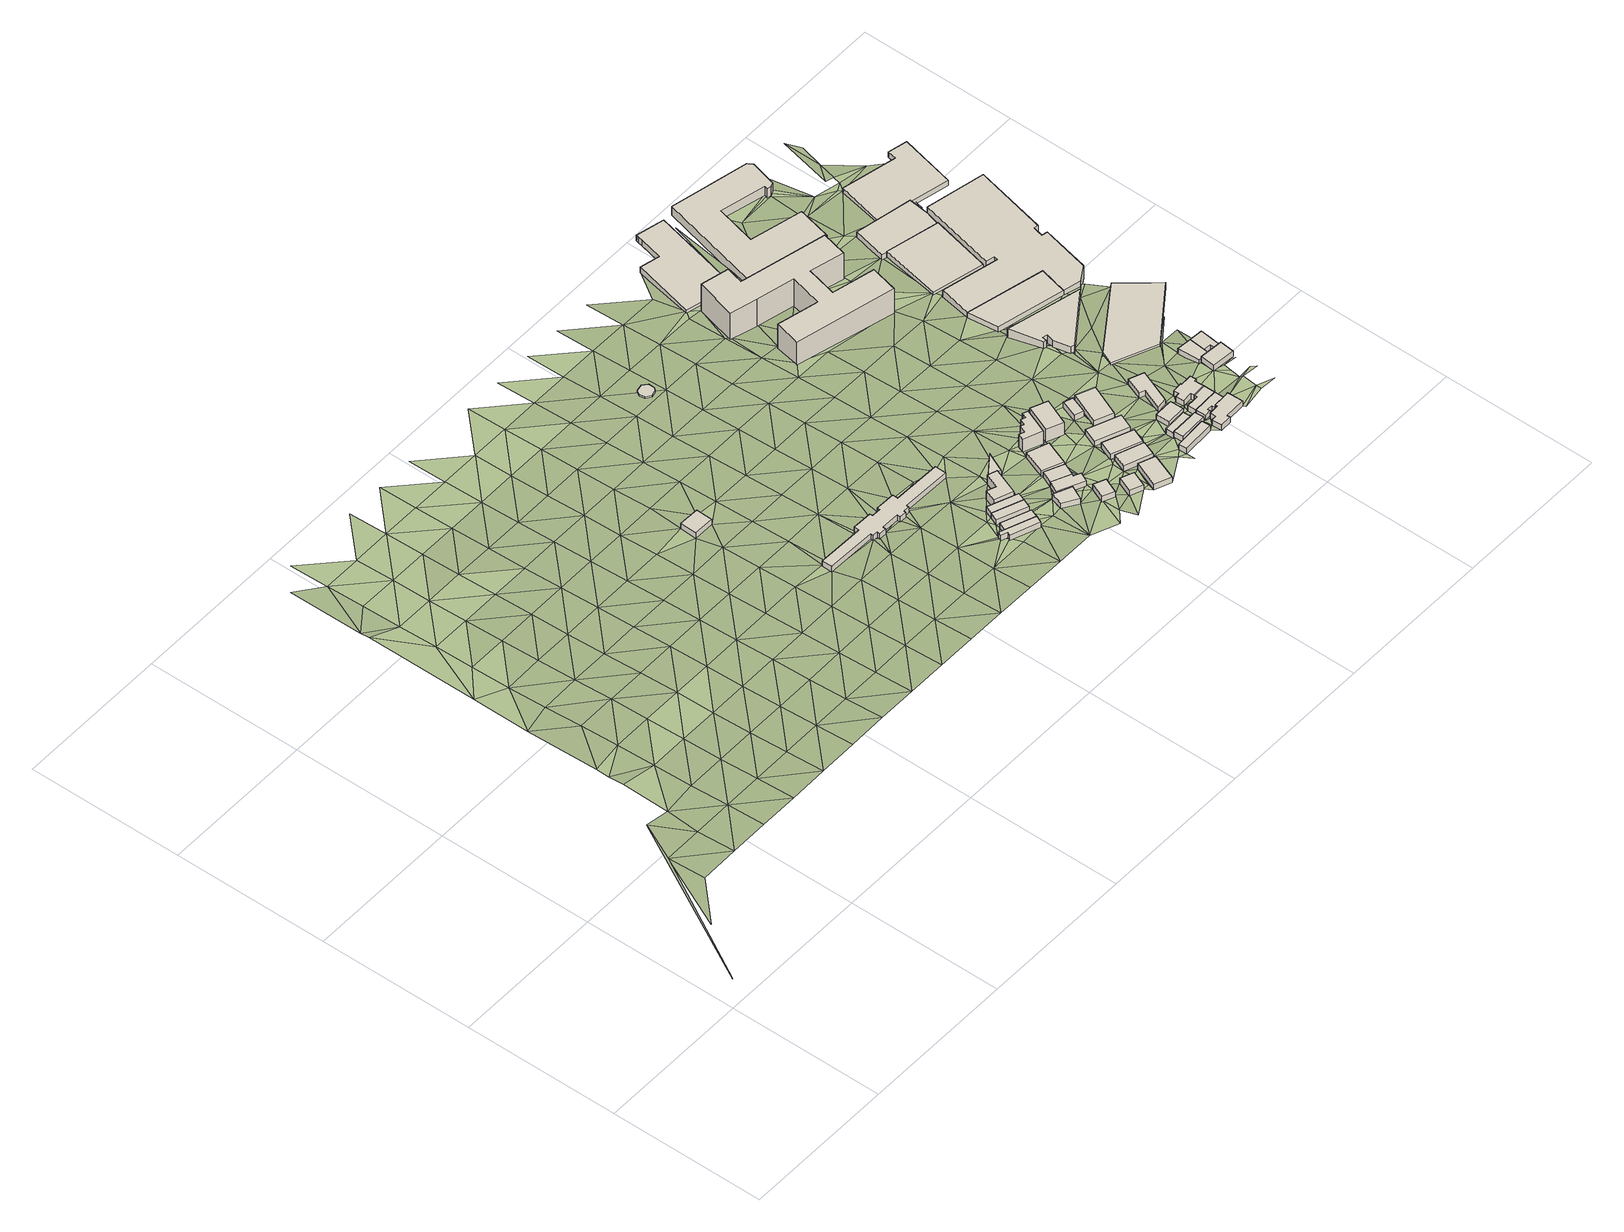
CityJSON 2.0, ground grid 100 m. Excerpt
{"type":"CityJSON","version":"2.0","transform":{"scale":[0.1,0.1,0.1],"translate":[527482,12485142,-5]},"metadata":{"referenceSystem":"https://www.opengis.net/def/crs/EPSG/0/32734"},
"CityObjects":{
"building1":{"type":"Building","attributes":{"building":"service","building:levels":1,"building_height":4.1,"plus_code":"4FRW3CCR+297","ground_height":23.1,"roof_height":27.2},"geometry":[{"type":"Solid","lod":"1","boundaries":[[[[0,1,2,3]],[[1,4,5,2]],[[4,6,7,5]],[[6,0,3,7]],[[3,2,5,7]],[[6,4,1,0]]]]}]},
"building2":{"type":"Building","attributes":{"address":"Searle Street Woodstock 7925 Cape Town","building":"civic","building:levels":1,"building_height":4.1,"plus_code":"4FRW3C9R+PJQ","ground_height":26.42,"roof_height":30.52},"geometry":[{"type":"Solid","lod":"1","boundaries":[[[[8,9,10,11]],[[9,12,13,10]],[[12,14,15,13]],[[14,16,17,15]],[[16,18,19,17]],[[18,20,21,19]],[[20,22,23,21]],[[22,24,25,23]],[[24,26,27,25]],[[26,28,29,27]],[[28,30,31,29]],[[30,32,33,31]],[[32,34,35,33]],[[34,36,37,35]],[[36,38,39,37]],[[38,40,41,39]],[[40,42,43,41]],[[42,44,45,43]],[[44,46,47,45]],[[46,48,49,47]],[[48,50,51,49]],[[50,52,53,51]],[[52,54,55,53]],[[54,8,11,55]],[[11,10,13,15,17,19,21,23,25,27,29,31,33,35,37,39,41,43,45,47,49,51,53,55]],[[54,52,50,48,46,44,42,40,38,36,34,32,30,28,26,24,22,20,18,16,14,12,9,8]]]]}]},
"building3":{"type":"Building","attributes":{"address":"38 Upper Warwick Street Woodstock Cape Town","building":"house","building:levels":1,"building_height":4.1,"plus_code":"4FRW3C9R+GR2","ground_height":29.54,"roof_height":33.64},"geometry":[{"type":"Solid","lod":"1","boundaries":[[[[56,57,58,59]],[[57,60,61,58]],[[60,62,63,61]],[[62,64,65,63]],[[64,66,67,65]],[[66,68,69,67]],[[68,56,59,69]],[[59,58,61,63,65,67,69]],[[68,66,64,62,60,57,56]]]]}]},
"building4":{"type":"Building","attributes":{"address":"36 Upper Warwick Street Woodstock Cape Town","building":"house","building:levels":1,"building_height":4.1,"plus_code":"4FRW3C9R+GR7","ground_height":29.54,"roof_height":33.64},"geometry":[{"type":"Solid","lod":"1","boundaries":[[[[56,70,71,59]],[[70,72,73,71]],[[72,57,58,73]],[[57,56,59,58]],[[59,71,73,58]],[[57,72,70,56]]]]}]},
"building5":{"type":"Building","attributes":{"address":"34 Upper Warwick Street Woodstock Cape Town","building":"house","building:levels":1,"building_height":4.1,"plus_code":"4FRW3C9R+GRW","ground_height":29.35,"roof_height":33.45},"geometry":[{"type":"Solid","lod":"1","boundaries":[[[[74,75,76,77]],[[75,78,79,76]],[[78,80,81,79]],[[80,74,77,81]],[[77,76,79,81]],[[80,78,75,74]]]]}]},
"building6":{"type":"Building","attributes":{"address":"32 Upper Warwick Street Woodstock Cape Town","building":"house","building:levels":1,"building_height":4.1,"plus_code":"4FRW3C9R+HR8","ground_height":29.35,"roof_height":33.45},"geometry":[{"type":"Solid","lod":"1","boundaries":[[[[74,82,83,77]],[[82,84,85,83]],[[84,75,76,85]],[[75,74,77,76]],[[77,83,85,76]],[[75,84,82,74]]]]}]},
"building7":{"type":"Building","attributes":{"address":"Upper Warwick Street Woodstock Cape Town","building":"house","building:levels":2,"building_height":6.9,"plus_code":"4FRW3C9R+HVR","ground_height":27.84,"roof_height":34.74},"geometry":[{"type":"Solid","lod":"1","boundaries":[[[[86,87,88,89]],[[87,90,91,88]],[[90,92,93,91]],[[92,94,95,93]],[[94,96,97,95]],[[96,86,89,97]],[[89,88,91,93,95,97]],[[96,94,92,90,87,86]]]]}]},
"building8":{"type":"Building","attributes":{"address":"Trafelgar Park Bandstand","building":"roof","building:levels":1,"building_height":1.3,"min_height":2.8,"plus_code":"4FRW3CCR+8J9","ground_height":18.79,"roof_height":24.19,"bottom_roof_height":22.89},"geometry":[{"type":"Solid","lod":"1","boundaries":[[[[98,99,100,101]],[[99,102,103,100]],[[102,104,105,103]],[[104,106,107,105]],[[106,108,109,107]],[[108,110,111,109]],[[110,112,113,111]],[[112,98,101,113]],[[101,100,103,105,107,109,111,113]],[[112,110,108,106,104,102,99,98]]]]}]},
"building9":{"type":"Building","attributes":{"address":"Upper Warwick Street Woodstock Cape Town","building":"house","building:levels":1,"building_height":4.1,"plus_code":"4FRW3C9R+FWQ","ground_height":30.44,"roof_height":34.54},"geometry":[{"type":"Solid","lod":"1","boundaries":[[[[114,115,116,117]],[[115,118,119,116]],[[118,120,121,119]],[[120,114,117,121]],[[117,116,119,121]],[[120,118,115,114]]]]}]},
"building10":{"type":"Building","attributes":{"building":"industrial","building:levels":1,"building_height":4.1,"plus_code":"4FRW3C9R+MW4","ground_height":27.58,"roof_height":31.68},"geometry":[{"type":"Solid","lod":"1","boundaries":[[[[122,123,124,125]],[[123,126,127,124]],[[126,122,125,127]],[[125,124,127]],[[126,123,122]]]]}]},
"building11":{"type":"Building","attributes":{"address":"Upper Warwick Street Woodstock Cape Town","building":"house","building:levels":1,"building_height":4.1,"plus_code":"4FRW3C9R+GX4","ground_height":29.15,"roof_height":33.25},"geometry":[{"type":"Solid","lod":"1","boundaries":[[[[128,129,130,131]],[[129,132,133,130]],[[132,134,135,133]],[[134,136,137,135]],[[136,138,139,137]],[[138,128,131,139]],[[131,130,133,135,137,139]],[[138,136,134,132,129,128]]]]}]},
"building12":{"type":"Building","attributes":{"address":"Woodstock Cape Town","building":"house","building:levels":1,"building_height":4.1,"plus_code":"4FRW3C9V+C2J","ground_height":30.44,"roof_height":34.54},"geometry":[{"type":"Solid","lod":"1","boundaries":[[[[140,141,142,143]],[[141,144,145,142]],[[144,146,147,145]],[[146,140,143,147]],[[143,142,145,147]],[[146,144,141,140]]]]}]},
"building13":{"type":"Building","attributes":{"address":"Upper Warwick Street Woodstock Cape Town","building":"house","building:levels":1,"building_height":4.1,"plus_code":"4FRW3C9R+GXQ","ground_height":29.15,"roof_height":33.25},"geometry":[{"type":"Solid","lod":"1","boundaries":[[[[129,128,131,130]],[[128,148,149,131]],[[148,150,151,149]],[[150,129,130,151]],[[130,131,149,151]],[[150,148,128,129]]]]}]},
"building14":{"type":"Building","attributes":{"address":"Woodstock Cape Town","building":"house","building:levels":1,"building_height":4.1,"plus_code":"4FRW3C9V+C33","ground_height":30.36,"roof_height":34.46},"geometry":[{"type":"Solid","lod":"1","boundaries":[[[[152,153,154,155]],[[153,156,157,154]],[[156,158,159,157]],[[158,152,155,159]],[[155,154,157,159]],[[158,156,153,152]]]]}]},
"building15":{"type":"Building","attributes":{"address":"Upper Warwick Street Woodstock Cape Town","building":"house","building:levels":1,"building_height":4.1,"plus_code":"4FRW3C9V+H2M","ground_height":27.58,"roof_height":31.68},"geometry":[{"type":"Solid","lod":"1","boundaries":[[[[160,161,162,163]],[[161,164,165,162]],[[164,166,167,165]],[[166,160,163,167]],[[163,162,165,167]],[[166,164,161,160]]]]}]},
"building16":{"type":"Building","attributes":{"address":"Ravenscraig Road Woodstock Cape Town","building":"house","building:levels":1,"building_height":4.1,"plus_code":"4FRW3C9V+94M","ground_height":31.17,"roof_height":35.27},"geometry":[{"type":"Solid","lod":"1","boundaries":[[[[168,169,170,171]],[[169,172,173,170]],[[172,174,175,173]],[[174,168,171,175]],[[171,170,173,175]],[[174,172,169,168]]]]}]},
"building17":{"type":"Building","attributes":{"address":"Upper Warwick Street Woodstock Cape Town","building":"house","building:levels":3,"building_height":9.7,"plus_code":"4FRW3C9V+J3R","ground_height":27.42,"roof_height":37.12},"geometry":[{"type":"Solid","lod":"1","boundaries":[[[[176,177,178,179]],[[177,180,181,178]],[[180,182,183,181]],[[182,184,185,183]],[[184,186,187,185]],[[186,188,189,187]],[[188,190,191,189]],[[190,192,193,191]],[[192,194,195,193]],[[194,176,179,195]],[[179,178,181,183,185,187,189,191,193,195]],[[194,192,190,188,186,184,182,180,177,176]]]]}]},
"building18":{"type":"Building","attributes":{"address":"Ravenscraig Road Woodstock Cape Town","building":"house","building:levels":1,"building_height":4.1,"plus_code":"4FRW3C9V+C4X","ground_height":30.36,"roof_height":34.46},"geometry":[{"type":"Solid","lod":"1","boundaries":[[[[196,197,198,199]],[[197,200,201,198]],[[200,202,203,201]],[[202,196,199,203]],[[199,198,201,203]],[[202,200,197,196]]]]}]},
"building19":{"type":"Building","attributes":{"address":"Upper Warwick Street Woodstock Cape Town","building":"house","building:levels":3,"building_height":9.7,"plus_code":"4FRW3C9V+J4J","ground_height":27.42,"roof_height":37.12},"geometry":[{"type":"Solid","lod":"1","boundaries":[[[[204,205,206,207]],[[205,208,209,206]],[[208,210,211,209]],[[210,204,207,211]],[[207,206,209,211]],[[210,208,205,204]]]]}]},
"building20":{"type":"Building","attributes":{"address":"Ravenscraig Road Woodstock Cape Town","building":"house","building:levels":1,"building_height":4.1,"plus_code":"4FRW3C9V+F5J","ground_height":29.05,"roof_height":33.15},"geometry":[{"type":"Solid","lod":"1","boundaries":[[[[212,213,214,215]],[[213,216,217,214]],[[216,218,219,217]],[[218,212,215,219]],[[215,214,217,219]],[[218,216,213,212]]]]}]},
"building21":{"type":"Building","attributes":{"address":"Ravenscraig Road Woodstock Cape Town","building":"house","building:levels":1,"building_height":4.1,"plus_code":"4FRW3C9V+G5M","ground_height":29.05,"roof_height":33.15},"geometry":[{"type":"Solid","lod":"1","boundaries":[[[[220,221,222,223]],[[221,224,225,222]],[[224,226,227,225]],[[226,220,223,227]],[[223,222,225,227]],[[226,224,221,220]]]]}]},
"building22":{"type":"Building","attributes":{"building":"service","building:levels":1,"building_height":4.1,"plus_code":"4FRW3C9V+J5G","ground_height":27.41,"roof_height":31.51},"geometry":[{"type":"Solid","lod":"1","boundaries":[[[[228,229,230,231]],[[229,232,233,230]],[[232,234,235,233]],[[234,228,231,235]],[[231,230,233,235]],[[234,232,229,228]]]]}]},
"building23":{"type":"Building","attributes":{"address":"17 Ravenscraig Road Woodstock Cape Town","building":"house","building:levels":1,"building_height":4.1,"plus_code":"4FRW3C9V+97M","ground_height":32.24,"roof_height":36.34},"geometry":[{"type":"Solid","lod":"1","boundaries":[[[[236,237,238,239]],[[237,240,241,238]],[[240,242,243,241]],[[242,236,239,243]],[[239,238,241,243]],[[242,240,237,236]]]]}]},
"building24":{"type":"Building","attributes":{"address":"41 Upper Warwick Street Woodstock Cape Town","building":"house","building:levels":1,"building_height":4.1,"plus_code":"4FRW3C9V+H6V","ground_height":27.41,"roof_height":31.51},"geometry":[{"type":"Solid","lod":"1","boundaries":[[[[244,245,246,247]],[[245,248,249,246]],[[248,250,251,249]],[[250,244,247,251]],[[247,246,249,251]],[[250,248,245,244]]]]}]},
"building25":{"type":"Building","attributes":{"address":"15 Ravenscraig Road Woodstock Cape Town","building":"house","building:levels":1,"building_height":4.1,"plus_code":"4FRW3C9V+C74","ground_height":32.24,"roof_height":36.34},"geometry":[{"type":"Solid","lod":"1","boundaries":[[[[252,253,254,255]],[[253,256,257,254]],[[256,258,259,257]],[[258,260,261,259]],[[260,252,255,261]],[[255,254,257,259,261]],[[260,258,256,253,252]]]]}]},
"building26":{"type":"Building","attributes":{"address":"13 Ravenscraig Road Woodstock Cape Town","building":"house","building:levels":1,"building_height":4.1,"plus_code":"4FRW3C9V+C7G","ground_height":30.78,"roof_height":34.88},"geometry":[{"type":"Solid","lod":"1","boundaries":[[[[262,263,264,265]],[[263,266,267,264]],[[266,268,269,267]],[[268,262,265,269]],[[265,264,267,269]],[[268,266,263,262]]]]}]},
"building27":{"type":"Building","attributes":{"address":"11 Ravenscraig Road Woodstock Cape Town","building":"house","building:levels":1,"building_height":4.1,"plus_code":"4FRW3C9V+F79","ground_height":30.94,"roof_height":35.04},"geometry":[{"type":"Solid","lod":"1","boundaries":[[[[270,271,272,273]],[[271,274,275,272]],[[274,276,277,275]],[[276,270,273,277]],[[273,272,275,277]],[[276,274,271,270]]]]}]},
"building28":{"type":"Building","attributes":{"address":"Tolgate Industrial Centre","building":"industrial","building:levels":7,"building_height":20.9,"plus_code":"4FRW3CCV+666","ground_height":16.12,"roof_height":37.02},"geometry":[{"type":"Solid","lod":"1","boundaries":[[[[278,279,280,281]],[[279,282,283,280]],[[282,284,285,283]],[[284,286,287,285]],[[286,288,289,287]],[[288,290,291,289]],[[290,292,293,291]],[[292,294,295,293]],[[294,296,297,295]],[[296,298,299,297]],[[298,300,301,299]],[[300,302,303,301]],[[302,304,305,303]],[[304,306,307,305]],[[306,278,281,307]],[[281,280,283,285,287,289,291,293,295,297,299,301,303,305,307]],[[306,304,302,300,298,296,294,292,290,288,286,284,282,279,278]]]]}]},
"building29":{"type":"Building","attributes":{"address":"8 Park Road Woodstock Cape Town","building":"house","building:levels":1,"building_height":4.1,"plus_code":"4FRW3C9V+99F","ground_height":32.92,"roof_height":37.02},"geometry":[{"type":"Solid","lod":"1","boundaries":[[[[308,309,310,311]],[[309,312,313,310]],[[312,314,315,313]],[[314,316,317,315]],[[316,318,319,317]],[[318,320,321,319]],[[320,322,323,321]],[[322,324,325,323]],[[324,326,327,325]],[[326,328,329,327]],[[328,308,311,329]],[[311,310,313,315,317,319,321,323,325,327,329]],[[328,326,324,322,320,318,316,314,312,309,308]]]]}]},
"building30":{"type":"Building","attributes":{"address":"37 Warwick Street Woodstock Cape Town","building":"house","building:levels":1,"building_height":4.1,"plus_code":"4FRW3C9V+G87","ground_height":29.06,"roof_height":33.16},"geometry":[{"type":"Solid","lod":"1","boundaries":[[[[330,331,332,333]],[[331,334,335,332]],[[334,336,337,335]],[[336,338,339,337]],[[338,340,341,339]],[[340,330,333,341]],[[333,332,335,337,339,341]],[[340,338,336,334,331,330]]]]}]},
"building31":{"type":"Building","attributes":{"building":"industrial","building:levels":1,"building_height":4.1,"plus_code":"4FRW3CCV+F26","ground_height":13.08,"roof_height":17.18},"geometry":[{"type":"Solid","lod":"1","boundaries":[[[[342,343,344,345]],[[343,346,347,344]],[[346,348,349,347]],[[348,350,351,349]],[[350,352,353,351]],[[352,354,355,353]],[[354,356,357,355]],[[356,342,345,357]],[[345,344,347,349,351,353,355,357]],[[356,354,352,350,348,346,343,342]]]]}]},
"building32":{"type":"Building","attributes":{"address":"6 Park Road Woodstock Cape Town","building":"house","building:levels":1,"building_height":4.1,"plus_code":"4FRW3C9V+C97","ground_height":30.94,"roof_height":35.04},"geometry":[{"type":"Solid","lod":"1","boundaries":[[[[358,359,360,361]],[[359,362,363,360]],[[362,364,365,363]],[[364,366,367,365]],[[366,368,369,367]],[[368,370,371,369]],[[370,372,373,371]],[[372,358,361,373]],[[361,360,363,365,367,369,371,373]],[[372,370,368,366,364,362,359,358]]]]}]},
"building33":{"type":"Building","attributes":{"address":"4 Park Road Woodstock Cape Town","building":"house","building:levels":1,"building_height":4.1,"plus_code":"4FRW3C9V+C9M","ground_height":30.94,"roof_height":35.04},"geometry":[{"type":"Solid","lod":"1","boundaries":[[[[359,374,375,360]],[[374,376,377,375]],[[376,378,379,377]],[[378,380,381,379]],[[380,362,363,381]],[[362,359,360,363]],[[360,375,377,379,381,363]],[[362,380,378,376,374,359]]]]}]},
"building34":{"type":"Building","attributes":{"address":"2 Park Road Woodstock Cape Town","building":"house","building:levels":1,"building_height":4.1,"plus_code":"4FRW3C9V+F97","ground_height":30.94,"roof_height":35.04},"geometry":[{"type":"Solid","lod":"1","boundaries":[[[[374,382,383,375]],[[382,384,385,383]],[[384,386,387,385]],[[386,388,389,387]],[[388,390,391,389]],[[390,392,393,391]],[[392,394,395,393]],[[394,396,397,395]],[[396,398,399,397]],[[398,400,401,399]],[[400,376,377,401]],[[376,374,375,377]],[[375,383,385,387,389,391,393,395,397,399,401,377]],[[376,400,398,396,394,392,390,388,386,384,382,374]]]]}]},
"building35":{"type":"Building","attributes":{"address":"40 Woodlands Road Woodstock Cape Town","building":"yes","building:levels":2,"building_height":6.9,"plus_code":"4FRW3C9V+Q9X","ground_height":21.77,"roof_height":28.67},"geometry":[{"type":"Solid","lod":"1","boundaries":[[[[402,403,404,405]],[[403,406,407,404]],[[406,408,409,407]],[[408,410,411,409]],[[410,412,413,411]],[[412,414,415,413]],[[414,416,417,415]],[[416,418,419,417]],[[418,420,421,419]],[[420,402,405,421]],[[405,404,407,409,411,413,415,417,419,421]],[[420,418,416,414,412,410,408,406,403,402]]]]}]},
"building36":{"type":"Building","attributes":{"address":"Park Road Woodstock Cape Town","building":"house","building:levels":1,"building_height":4.1,"plus_code":"4FRW3C9V+FGJ","ground_height":31,"roof_height":35.1},"geometry":[{"type":"Solid","lod":"1","boundaries":[[[[422,423,424,425]],[[423,426,427,424]],[[426,428,429,427]],[[428,422,425,429]],[[425,424,427,429]],[[428,426,423,422]]]]}]},
"building37":{"type":"Building","attributes":{"address":"Mamas Guest Lodge 33 Warwick Street Woodstock Cape Town","building":"yes","building:levels":1,"building_height":4.1,"plus_code":"4FRW3C9V+GFQ","ground_height":28.67,"roof_height":32.77},"geometry":[{"type":"Solid","lod":"1","boundaries":[[[[430,431,432,433]],[[431,434,435,432]],[[434,436,437,435]],[[436,438,439,437]],[[438,430,433,439]],[[433,432,435,437,439]],[[438,436,434,431,430]]]]}]},
"building38":{"type":"Building","attributes":{"building":"industrial","building:levels":1,"building_height":4.1,"plus_code":"4FRW3C9V+V9X","ground_height":20.19,"roof_height":24.29},"geometry":[{"type":"Solid","lod":"1","boundaries":[[[[440,441,442,443]],[[441,444,445,442]],[[444,446,447,445]],[[446,440,443,447]],[[443,442,445,447]],[[446,444,441,440]]]]}]},
"building39":{"type":"Building","attributes":{"address":"31 Warwick Street Woodstock Cape Town","building":"house","building:levels":1,"building_height":4.1,"plus_code":"4FRW3C9V+GGP","ground_height":28.67,"roof_height":32.77},"geometry":[{"type":"Solid","lod":"1","boundaries":[[[[430,438,439,433]],[[438,448,449,439]],[[448,450,451,449]],[[450,452,453,451]],[[452,454,455,453]],[[454,456,457,455]],[[456,430,433,457]],[[433,439,449,451,453,455,457]],[[456,454,452,450,448,438,430]]]]}]},
"building40":{"type":"Building","attributes":{"address":"Woodstock Cape Town","building":"commercial","building:levels":2,"building_height":6.9,"plus_code":"4FRW3CCV+C5R","ground_height":12.15,"roof_height":19.05},"geometry":[{"type":"Solid","lod":"1","boundaries":[[[[458,459,460,461]],[[459,462,463,460]],[[462,464,465,463]],[[464,466,467,465]],[[466,468,469,467]],[[468,470,471,469]],[[470,472,473,471]],[[472,474,475,473]],[[474,476,477,475]],[[476,478,479,477]],[[478,480,481,479]],[[480,458,461,481]],[[461,460,463,465,467,469,471,473,475,477,479,481]],[[480,478,476,474,472,470,468,466,464,462,459,458]]]]}]},
"building41":{"type":"Building","attributes":{"address":"19D Woodlands Road Cape Town","building":"industrial","building:levels":1,"building_height":4.1,"plus_code":"4FRW3C9V+MGJ","ground_height":23.05,"roof_height":27.15},"geometry":[{"type":"Solid","lod":"1","boundaries":[[[[482,483,484,485]],[[483,486,487,484]],[[486,488,489,487]],[[488,490,491,489]],[[490,482,485,491]],[[485,484,487,489,491]],[[490,488,486,483,482]]]]}]},
"building42":{"type":"Building","attributes":{"building":"industrial","building:levels":1,"building_height":4.1,"plus_code":"4FRW3CCV+39X","ground_height":16.73,"roof_height":20.83},"geometry":[{"type":"Solid","lod":"1","boundaries":[[[[492,493,494,495]],[[493,496,497,494]],[[496,498,499,497]],[[498,492,495,499]],[[495,494,497,499]],[[498,496,493,492]]]]}]},
"building43":{"type":"Building","attributes":{"address":"Masons Press","building":"industrial","building:levels":3,"building:use":"commercial","building_height":9.7,"plus_code":"4FRW3CCV+2G8","ground_height":14.82,"roof_height":24.52},"geometry":[{"type":"Solid","lod":"1","boundaries":[[[[500,501,502,503]],[[501,504,505,502]],[[504,506,507,505]],[[506,508,509,507]],[[508,510,511,509]],[[510,512,513,511]],[[512,514,515,513]],[[514,516,517,515]],[[516,518,519,517]],[[518,520,521,519]],[[520,522,523,521]],[[522,524,525,523]],[[524,526,527,525]],[[526,528,529,527]],[[528,500,503,529]],[[503,502,505,507,509,511,513,515,517,519,521,523,525,527,529]],[[528,526,524,522,520,518,516,514,512,510,508,506,504,501,500]]]]}]},
"building44":{"type":"Building","attributes":{"building":"industrial","building:levels":1,"building_height":4.1,"plus_code":"4FRW3CCV+6C3","ground_height":15.87,"roof_height":19.97},"geometry":[{"type":"Solid","lod":"1","boundaries":[[[[530,531,532,533]],[[531,534,535,532]],[[534,536,537,535]],[[536,538,539,537]],[[538,540,541,539]],[[540,530,533,541]],[[533,532,535,537,539,541]],[[540,538,536,534,531,530]]]]}]},
"building45":{"type":"Building","attributes":{"building":"commercial","building:levels":1,"building_height":4.1,"plus_code":"4FRW3CCV+7GX","ground_height":12.53,"roof_height":16.63},"geometry":[{"type":"Solid","lod":"1","boundaries":[[[[542,543,544,545]],[[543,546,547,544]],[[546,548,549,547]],[[548,550,551,549]],[[550,552,553,551]],[[552,542,545,553]],[[545,544,547,549,551,553]],[[552,550,548,546,543,542]]]]}]},
"terrain1":{"type":"TINRelief","geometry":[{"type":"CompositeSurface","lod":"1","boundaries":[[[554,555,556]],[[556,557,558]],[[558,559,556]],[[560,556,559]],[[560,554,556]],[[561,554,560]],[[559,562,560]],[[560,562,561]],[[559,563,562]],[[564,561,562]],[[565,561,566]],[[561,564,566]],[[565,566,567]],[[562,563,568]],[[569,567,570]],[[567,566,570]],[[571,564,562]],[[572,562,568]],[[573,569,574]],[[574,569,570]],[[562,572,571]],[[575,566,564]],[[564,571,575]],[[568,576,572]],[[573,574,577]],[[578,570,566]],[[573,579,580]],[[573,577,579]],[[566,575,578]],[[581,574,570]],[[571,572,582]],[[576,583,572]],[[577,574,581]],[[570,578,581]],[[584,580,579]],[[572,583,582]],[[575,571,585]],[[580,584,586]],[[586,587,580]],[[579,577,588]],[[571,582,585]],[[577,581,588]],[[578,575,589]],[[576,590,583]],[[578,589,581]],[[591,584,579]],[[592,587,593]],[[575,585,589]],[[588,594,579]],[[587,586,593]],[[576,595,590]],[[596,582,583]],[[579,594,591]],[[588,581,597]],[[598,586,584]],[[593,599,592]],[[583,590,596]],[[597,581,589]],[[600,601,592]],[[585,582,602]],[[592,599,600]],[[598,584,591]],[[603,593,586]],[[588,604,594]],[[582,596,602]],[[605,588,597]],[[590,595,606]],[[585,607,589]],[[586,598,603]],[[599,593,608]],[[588,605,604]],[[594,609,591]],[[585,602,607]],[[597,589,610]],[[599,608,600]],[[603,608,593]],[[596,590,611]],[[591,609,598]],[[590,606,612]],[[594,604,609]],[[597,610,605]],[[589,607,610]],[[600,613,614]],[[590,612,611]],[[602,596,615]],[[598,616,603]],[[608,613,600]],[[609,616,598]],[[604,605,617]],[[596,611,615]],[[610,618,605]],[[619,612,606]],[[620,607,602]],[[603,621,608]],[[605,618,617]],[[616,622,603]],[[609,604,623]],[[602,615,620]],[[607,624,610]],[[621,603,622]],[[625,611,612]],[[609,623,616]],[[626,613,608]],[[612,619,627]],[[604,617,623]],[[624,618,610]],[[607,620,624]],[[611,625,615]],[[612,627,625]],[[608,621,626]],[[628,622,616]],[[618,629,617]],[[623,628,616]],[[620,615,630]],[[618,624,629]],[[613,626,631]],[[630,615,625]],[[619,632,627]],[[621,622,633]],[[634,622,628]],[[617,635,623]],[[629,636,617]],[[624,620,637]],[[621,633,626]],[[619,638,632]],[[620,630,639]],[[633,622,634]],[[627,640,625]],[[617,636,635]],[[641,628,623]],[[620,639,637]],[[629,624,642]],[[627,632,640]],[[643,630,625]],[[628,641,634]],[[635,641,623]],[[633,644,626]],[[642,636,629]],[[624,637,642]],[[643,625,640]],[[626,644,645]],[[646,639,630]],[[632,638,647]],[[634,648,633]],[[641,649,634]],[[650,635,636]],[[646,630,643]],[[642,651,636]],[[639,652,637]],[[633,648,644]],[[638,653,647]],[[648,634,649]],[[654,640,632]],[[636,651,650]],[[641,635,655]],[[639,646,652]],[[656,642,637]],[[644,657,645]],[[632,647,654]],[[643,640,658]],[[655,649,641]],[[655,635,650]],[[648,657,644]],[[651,642,6]],[[656,637,652]],[[646,643,659]],[[658,640,654]],[[647,653,660]],[[642,656,6]],[[651,4,650]],[[648,649,661]],[[662,649,655]],[[663,652,646]],[[658,659,643]],[[4,651,6]],[[659,663,646]],[[661,649,662]],[[664,654,647]],[[657,648,665]],[[660,666,647]],[[652,667,656]],[[668,655,650]],[[669,650,4]],[[667,652,663]],[[656,0,6]],[[665,670,657]],[[647,666,664]],[[661,665,648]],[[658,654,671]],[[668,650,669]],[[672,662,655]],[[667,663,673]],[[4,1,669]],[[674,0,656]],[[659,658,675]],[[671,654,664]],[[656,667,674]],[[655,668,672]],[[673,663,676]],[[660,677,666]],[[662,678,661]],[[675,658,671]],[[1,0,679]],[[673,680,667]],[[660,681,677]],[[674,679,0]],[[678,662,672]],[[682,669,1]],[[659,675,683]],[[684,664,666]],[[668,669,682]],[[685,665,661]],[[673,676,686]],[[680,674,667]],[[673,686,680]],[[679,682,1]],[[666,677,684]],[[685,661,678]],[[671,664,687]],[[672,668,688]],[[671,689,675]],[[679,674,690]],[[689,671,691]],[[686,676,692]],[[668,682,688]],[[693,675,689]],[[680,686,692]],[[687,664,684]],[[690,674,680]],[[665,685,694]],[[677,681,695]],[[691,671,687]],[[672,696,678]],[[692,697,680]],[[688,696,672]],[[679,698,682]],[[690,699,679]],[[691,700,701]],[[677,702,684]],[[685,678,703]],[[687,704,691]],[[700,691,704]],[[698,688,682]],[[677,695,705]],[[706,707,697]],[[679,699,698]],[[696,703,678]],[[702,677,708]],[[697,709,680]],[[707,706,710]],[[708,677,705]],[[704,687,711]],[[702,60,684]],[[690,680,712]],[[694,685,713]],[[707,709,697]],[[687,714,711]],[[687,684,715]],[[684,60,716]],[[703,713,685]],[[714,717,711]],[[712,699,690]],[[718,696,688]],[[708,719,702]],[[712,680,709]],[[720,688,698]],[[707,721,709]],[[715,684,716]],[[714,687,715]],[[722,705,695]],[[60,723,72]],[[696,718,703]],[[72,724,60]],[[688,720,718]],[[724,716,60]],[[708,705,722]],[[714,715,725]],[[695,726,722]],[[727,698,699]],[[728,716,724]],[[729,699,712]],[[721,730,731]],[[732,713,703]],[[728,733,716]],[[715,716,733]],[[724,72,80]],[[698,727,720]],[[709,721,734]],[[699,729,727]],[[703,718,732]],[[715,8,725]],[[735,80,72]],[[733,736,715]],[[737,712,709]],[[738,739,713]],[[740,722,726]],[[721,731,734]],[[741,722,740]],[[733,742,736]],[[730,9,731]],[[740,735,741]],[[713,732,738]],[[742,733,82]],[[718,720,743]],[[737,709,734]],[[727,744,720]],[[740,726,745]],[[715,736,87]],[[746,729,712]],[[82,747,742]],[[80,735,748]],[[735,740,748]],[[743,732,718]],[[9,734,731]],[[8,715,749]],[[720,744,743]],[[74,80,748]],[[726,118,745]],[[749,715,87]],[[750,87,736]],[[740,745,748]],[[747,82,751]],[[712,737,746]],[[752,753,726]],[[74,748,82]],[[754,727,729]],[[726,753,118]],[[86,747,751]],[[129,751,82]],[[748,129,82]],[[754,744,727]],[[87,755,749]],[[9,8,756]],[[757,738,732]],[[755,87,86]],[[729,746,754]],[[758,732,743]],[[86,751,759]],[[760,734,9]],[[756,8,749]],[[761,753,752]],[[737,734,760]],[[129,748,762]],[[748,120,762]],[[86,759,755]],[[129,150,751]],[[738,757,763]],[[764,759,751]],[[757,732,758]],[[749,755,122]],[[118,765,120]],[[150,764,751]],[[9,756,760]],[[118,753,144]],[[766,753,761]],[[761,767,768]],[[765,118,144]],[[762,120,769]],[[756,749,122]],[[746,737,770]],[[771,743,744]],[[772,744,754]],[[761,768,766]],[[769,120,765]],[[737,760,770]],[[769,765,144]],[[768,767,773]],[[759,764,161]],[[744,772,771]],[[759,774,122]],[[769,144,141]],[[150,148,764]],[[775,754,746]],[[776,758,743]],[[768,153,766]],[[777,778,779]],[[779,769,141]],[[141,766,153]],[[161,774,759]],[[756,122,780]],[[756,780,760]],[[770,775,746]],[[777,779,148]],[[148,781,764]],[[743,771,776]],[[781,148,779]],[[772,754,782]],[[757,758,783]],[[122,774,780]],[[784,779,141]],[[153,202,141]],[[172,785,773]],[[774,161,786]],[[770,760,787]],[[775,782,754]],[[773,785,788]],[[789,774,786]],[[202,153,788]],[[783,790,757]],[[141,202,784]],[[787,760,780]],[[786,161,194]],[[776,783,758]],[[172,169,785]],[[781,779,226]],[[791,774,789]],[[792,779,784]],[[772,793,771]],[[169,788,785]],[[780,774,791]],[[194,161,794]],[[788,169,202]],[[795,791,789]],[[226,779,792]],[[794,781,796]],[[782,793,772]],[[200,784,202]],[[775,770,797]],[[791,182,780]],[[798,770,787]],[[194,794,205]],[[784,200,792]],[[226,796,781]],[[182,791,184]],[[776,771,799]],[[800,202,169]],[[177,780,182]],[[205,794,801]],[[782,775,797]],[[176,194,205]],[[798,797,770]],[[793,799,771]],[[794,796,801]],[[216,226,792]],[[802,800,169]],[[182,180,177]],[[803,787,780]],[[782,804,793]],[[805,802,174]],[[806,792,200]],[[177,803,780]],[[205,204,176]],[[224,796,226]],[[801,796,224]],[[783,776,807]],[[177,176,204]],[[800,802,805]],[[200,808,806]],[[804,782,809]],[[799,810,776]],[[793,804,811]],[[793,812,799]],[[813,226,216]],[[814,798,787]],[[177,204,803]],[[809,782,797]],[[811,812,793]],[[805,242,800]],[[229,801,224]],[[810,807,776]],[[783,815,816]],[[803,814,787]],[[236,805,817]],[[236,242,805]],[[800,253,808]],[[210,801,229]],[[204,210,803]],[[216,818,813]],[[242,253,800]],[[229,224,819]],[[815,783,807]],[[799,812,820]],[[808,266,806]],[[806,821,818]],[[811,822,812]],[[823,819,224]],[[799,820,810]],[[821,806,266]],[[797,798,824]],[[814,825,798]],[[819,826,229]],[[253,266,808]],[[210,229,228]],[[242,256,253]],[[807,810,820]],[[811,827,822]],[[821,276,818]],[[809,797,824]],[[818,276,813]],[[828,803,210]],[[819,823,829]],[[824,798,825]],[[245,826,819]],[[256,242,830]],[[228,831,210]],[[266,276,821]],[[814,803,828]],[[823,813,276]],[[811,832,827]],[[826,245,234]],[[831,228,234]],[[270,276,266]],[[833,804,809]],[[828,210,831]],[[834,815,807]],[[234,245,831]],[[266,835,270]],[[256,830,836]],[[837,807,820]],[[276,838,823]],[[814,839,825]],[[823,331,829]],[[840,822,827]],[[831,245,244]],[[828,839,814]],[[841,318,830]],[[841,320,318]],[[838,331,823]],[[835,271,270]],[[836,830,318]],[[840,827,832]],[[331,244,829]],[[274,838,276]],[[837,820,282]],[[835,842,843]],[[824,833,809]],[[836,318,314]],[[836,844,843]],[[318,316,314]],[[835,843,362]],[[844,836,314]],[[835,362,271]],[[362,843,844]],[[845,828,831]],[[824,825,846]],[[845,831,244]],[[838,274,847]],[[825,839,848]],[[380,271,362]],[[849,844,314]],[[331,838,334]],[[850,282,851]],[[271,398,274]],[[271,380,398]],[[849,314,852]],[[847,274,396]],[[244,331,330]],[[398,396,274]],[[853,854,849]],[[855,849,852]],[[825,848,846]],[[398,380,856]],[[849,855,853]],[[850,837,282]],[[392,847,396]],[[839,828,857]],[[845,244,330]],[[396,394,392]],[[856,858,398]],[[858,859,398]],[[847,392,340]],[[860,828,845]],[[846,833,824]],[[839,861,848]],[[828,860,857]],[[340,392,862]],[[850,851,863]],[[330,485,845]],[[839,857,861]],[[864,865,866]],[[485,330,340]],[[867,868,869]],[[862,870,871]],[[850,872,837]],[[860,845,873]],[[874,875,865]],[[846,848,876]],[[848,861,877]],[[878,879,880]],[[874,881,875]],[[882,873,845]],[[862,883,340]],[[884,845,485]],[[864,880,879]],[[885,881,874]],[[867,886,868]],[[887,857,860]],[[884,882,845]],[[877,876,848]],[[885,874,871]],[[883,862,871]],[[873,887,860]],[[887,888,857]],[[485,340,883]],[[889,865,864]],[[886,833,890]],[[874,865,891]],[[888,887,892]],[[892,893,888]],[[894,863,851]],[[878,895,879]],[[846,896,833]],[[891,871,874]],[[868,897,869]],[[898,877,861]],[[899,864,879]],[[890,833,896]],[[891,865,889]],[[900,846,876]],[[889,864,899]],[[871,901,883]],[[886,890,896]],[[901,871,891]],[[902,485,883]],[[900,896,846]],[[884,903,882]],[[904,879,895]],[[905,883,901]],[[889,906,891]],[[898,907,877]],[[850,863,908]],[[428,901,891]],[[909,891,906]],[[899,910,889]],[[905,911,883]],[[868,886,912]],[[901,428,913]],[[911,902,883]],[[912,897,868]],[[891,909,914]],[[915,910,899]],[[896,912,886]],[[914,423,891]],[[912,894,897]],[[913,428,916]],[[903,402,882]],[[909,917,914]],[[911,905,430]],[[426,916,428]],[[863,894,908]],[[913,448,438]],[[877,907,918]],[[916,448,913]],[[919,896,900]],[[920,921,922]],[[907,898,402]],[[903,884,923]],[[924,912,896]],[[911,430,925]],[[911,926,902]],[[430,927,925]],[[928,894,912]],[[922,921,929]],[[908,894,930]],[[928,930,894]],[[919,931,896]],[[932,919,900]],[[402,918,907]],[[933,920,922]],[[903,923,402]],[[934,908,930]],[[908,934,929]],[[935,922,929]],[[931,919,936]],[[937,918,402]],[[919,932,936]],[[922,935,938]],[[933,922,938]],[[930,928,939]],[[936,932,940]],[[937,402,941]],[[402,923,941]],[[931,936,498]],[[929,934,942]],[[943,934,930]],[[935,929,942]],[[938,935,944]],[[939,943,930]],[[942,944,935]],[[939,928,536]],[[945,944,942]],[[534,498,936]],[[946,942,934]],[[942,478,945]],[[934,943,946]],[[946,947,942]],[[534,948,949]],[[948,534,950]],[[949,536,534]],[[946,943,947]],[[951,536,949]],[[949,952,951]],[[536,953,939]],[[954,955,956]],[[943,957,947]],[[957,956,947]],[[958,955,954]],[[954,956,957]],[[959,957,943]],[[954,960,958]]]}]}
},
"vertices":[
[2598,2269,124],[2601,2375,124],[2601,2375,165],[2598,2269,165],[2470,2380,124],[2470,2380,165],[2466,2273,124],[2466,2273,165],
[3627,1502,157],[3629,1574,157],[3629,1574,198],[3627,1502,198],[3322,1582,157],[3322,1582,198],[3323,1617,157],[3323,1617,198],[3198,1621,157],[3198,1621,198],[3197,1603,157],[3197,1603,198],[3138,1605,157],[3138,1605,198],[3138,1623,157],[3138,1623,198],[3009,1627,157],[3009,1627,198],[3008,1593,157],[3008,1593,198],[2710,1601,157],[2710,1601,198],[2708,1535,157],[2708,1535,198],[3028,1526,157],[3028,1526,198],[3027,1509,157],[3027,1509,198],[3058,1508,157],[3058,1508,198],[3057,1490,157],[3057,1490,198],[3106,1489,157],[3106,1489,198],[3106,1507,157],[3106,1507,198],[3223,1504,157],[3223,1504,198],[3223,1485,157],[3223,1485,198],[3267,1483,157],[3267,1483,198],[3268,1495,157],[3268,1495,198],[3308,1494,157],[3308,1494,198],[3309,1511,157],[3309,1511,198],
[3664,907,188],[3482,976,188],[3482,976,229],[3664,907,229],[3443,990,188],[3443,990,229],[3433,965,188],[3433,965,229],[3473,950,188],[3473,950,229],[3465,928,188],[3465,928,229],[3645,862,188],[3645,862,229],
[3683,958,188],[3683,958,229],[3502,1027,188],[3502,1027,229],
[3717,1037,186],[3531,1110,186],[3531,1110,227],[3717,1037,227],[3509,1056,186],[3509,1056,227],[3695,984,186],[3695,984,227],
[3736,1087,186],[3736,1087,227],[3550,1159,186],[3550,1159,227],
[3783,1275,171],[3724,1296,171],[3724,1296,240],[3783,1275,240],[3689,1204,171],[3689,1204,240],[3630,1226,171],[3630,1226,240],[3603,1153,171],[3603,1153,240],[3721,1109,171],[3721,1109,240],
[3162,3121,122],[3177,3140,122],[3177,3140,135],[3162,3121,135],[3177,3178,122],[3177,3178,135],[3147,3203,122],[3147,3203,135],[3103,3195,122],[3103,3195,135],[3087,3167,122],[3087,3167,135],[3094,3132,122],[3094,3132,135],[3124,3110,122],[3124,3110,135],
[3836,940,197],[3812,862,197],[3812,862,238],[3836,940,238],[3905,802,197],[3905,802,238],[3948,891,197],[3948,891,238],
[3876,1404,168],[3747,1309,168],[3747,1309,209],[3876,1404,209],[3819,1277,168],[3819,1277,209],
[4028,960,184],[3908,1014,184],[3908,1014,225],[4028,960,225],[3874,942,184],[3874,942,225],[4036,869,184],[4036,869,225],[4063,927,184],[4063,927,225],[4022,946,184],[4022,946,225],
[4062,692,197],[4103,787,197],[4103,787,238],[4062,692,238],[4029,819,197],[4029,819,238],[3988,724,197],[3988,724,238],
[4061,1035,184],[4061,1035,225],[3941,1088,184],[3941,1088,225],
[4237,704,196],[4155,737,196],[4155,737,237],[4237,704,237],[4115,640,196],[4115,640,237],[4197,606,196],[4197,606,237],
[4138,1209,168],[4007,1258,168],[4007,1258,209],[4138,1209,209],[3950,1109,168],[3950,1109,209],[4081,1059,168],[4081,1059,209],
[4395,686,204],[4292,726,204],[4292,726,245],[4395,686,245],[4227,560,204],[4227,560,245],[4331,520,204],[4331,520,245],
[4208,1410,167],[4176,1423,167],[4176,1423,264],[4208,1410,264],[4163,1391,167],[4163,1391,264],[4136,1402,167],[4136,1402,264],[4120,1364,167],[4120,1364,264],[4097,1373,167],[4097,1373,264],[4078,1327,167],[4078,1327,264],[4044,1341,167],[4044,1341,264],[4028,1300,167],[4028,1300,264],[4145,1253,167],[4145,1253,264],
[4407,712,196],[4441,802,196],[4441,802,237],[4407,712,237],[4271,865,196],[4271,865,237],[4237,775,196],[4237,775,237],
[4230,1417,167],[4161,1251,167],[4161,1251,264],[4230,1417,264],[4265,1209,167],[4265,1209,264],[4334,1374,167],[4334,1374,264],
[4453,820,183],[4490,911,183],[4490,911,224],[4453,820,224],[4304,986,183],[4304,986,224],[4267,895,183],[4267,895,224],
[4492,939,183],[4530,1032,183],[4530,1032,224],[4492,939,224],[4325,1114,183],[4325,1114,224],[4287,1021,183],[4287,1021,224],
[4417,1341,167],[4379,1234,167],[4379,1234,208],[4417,1341,208],[4437,1213,167],[4437,1213,208],[4475,1320,167],[4475,1320,208],
[4534,587,215],[4746,597,215],[4746,597,256],[4534,587,256],[4742,652,215],[4742,652,256],[4532,639,215],[4532,639,256],
[4612,1277,167],[4497,1325,167],[4497,1325,208],[4612,1277,208],[4413,1127,167],[4413,1127,208],[4528,1079,167],[4528,1079,208],
[4743,721,215],[4589,719,215],[4589,719,256],[4743,721,256],[4591,657,215],[4591,657,256],[4772,663,215],[4772,663,256],[4769,722,215],[4769,722,256],
[4743,721,200],[4741,778,200],[4741,778,242],[4743,721,242],[4588,773,200],[4588,773,242],[4589,719,200],[4589,719,242],
[4638,791,202],[4761,794,202],[4761,794,243],[4638,791,243],[4759,881,202],[4759,881,243],[4637,879,202],[4637,879,243],
[4525,3068,54],[3979,3198,54],[3979,3198,263],[4525,3068,263],[4005,3308,54],[4005,3308,263],[3830,3349,54],[3830,3349,263],[3761,3094,54],[3761,3094,263],[3929,3047,54],[3929,3047,263],[4170,2991,54],[4170,2991,263],[4121,2786,54],[4121,2786,263],[3859,2848,54],[3859,2848,263],[3820,2683,54],[3820,2683,263],[4454,2533,54],[4454,2533,263],[4495,2705,54],[4495,2705,263],[4226,2769,54],[4226,2769,263],[4271,2959,54],[4271,2959,263],[4487,2908,54],[4487,2908,263],
[4962,672,222],[4874,669,222],[4874,669,263],[4962,672,263],[4875,654,222],[4875,654,263],[4810,651,222],[4810,651,263],[4811,613,222],[4811,613,263],[4778,612,222],[4778,612,263],[4781,547,222],[4781,547,263],[4855,550,222],[4855,550,263],[4854,568,222],[4854,568,263],[4990,574,222],[4990,574,263],[4986,673,222],[4986,673,263],
[4758,1170,183],[4715,1061,183],[4715,1061,224],[4758,1170,224],[4750,1047,183],[4750,1047,224],[4697,915,183],[4697,915,224],[4765,923,183],[4765,923,224],[4849,1134,183],[4849,1134,224],
[4030,3943,23],[4026,3920,23],[4026,3920,64],[4030,3943,64],[3991,3771,23],[3991,3771,64],[3866,3800,23],[3866,3800,64],[3774,3407,23],[3774,3407,64],[4078,3337,23],[4078,3337,64],[4215,3923,23],[4215,3923,64],[4036,3964,23],[4036,3964,64],
[4962,672,202],[4961,742,202],[4961,742,243],[4962,672,243],[4795,736,202],[4795,736,243],[4799,670,202],[4799,670,243],[4840,673,202],[4840,673,243],[4839,689,202],[4839,689,243],[4873,690,202],[4873,690,243],[4874,669,202],[4874,669,243],
[4960,816,202],[4960,816,243],[4874,811,202],[4874,811,243],[4873,792,202],[4873,792,243],[4793,790,202],[4793,790,243],
[4957,877,202],[4957,877,243],[4972,878,202],[4972,878,243],[4970,918,202],[4970,918,243],[4894,914,202],[4894,914,243],[4894,921,202],[4894,921,243],[4829,917,202],[4829,917,243],[4831,883,202],[4831,883,243],[4803,881,202],[4803,881,243],[4806,830,202],[4806,830,243],[4872,834,202],[4872,834,243],
[5141,1816,110],[4769,1906,110],[4769,1906,179],[5141,1816,179],[4670,1930,110],[4670,1930,179],[4716,1718,110],[4716,1718,179],[4735,1715,110],[4735,1715,179],[4739,1744,110],[4739,1744,179],[4767,1737,110],[4767,1737,179],[4755,1687,110],[4755,1687,179],[4778,1584,110],[4778,1584,179],[4804,1576,110],[4804,1576,179],
[5107,869,203],[5255,855,203],[5255,855,244],[5107,869,244],[5265,948,203],[5265,948,244],[5117,962,203],[5117,962,244],
[5194,1102,179],[5102,1111,179],[5102,1111,220],[5194,1102,220],[5108,969,179],[5108,969,220],[5182,962,179],[5182,962,220],[5185,998,179],[5185,998,220],
[5108,1901,95],[5150,2080,95],[5150,2080,136],[5108,1901,136],[4658,2197,95],[4658,2197,136],[4681,2001,95],[4681,2001,136],
[5231,994,179],[5231,994,220],[5228,955,179],[5228,955,220],[5265,948,179],[5265,948,220],[5272,1016,179],[5272,1016,220],[5281,1095,179],[5281,1095,220],
[4306,3941,14],[4146,3292,14],[4146,3292,83],[4306,3941,83],[4664,3166,14],[4664,3166,83],[4715,3383,14],[4715,3383,83],[4383,3462,14],[4383,3462,83],[4446,3718,14],[4446,3718,83],[4731,3649,14],[4731,3649,83],[4726,3629,14],[4726,3629,83],[4754,3623,14],[4754,3623,83],[4780,3635,14],[4780,3635,83],[4822,3800,14],[4822,3800,83],[4802,3832,14],[4802,3832,83],
[4834,1352,123],[5109,1239,123],[5109,1239,164],[4834,1352,164],[5478,1501,123],[5478,1501,164],[5291,1725,123],[5291,1725,164],[4866,1435,123],[4866,1435,164],
[4761,2835,60],[4683,2452,60],[4683,2452,101],[4761,2835,101],[5012,2377,60],[5012,2377,101],[5097,2757,60],[5097,2757,101],
[4658,2197,41],[5150,2080,41],[5150,2080,138],[4658,2197,138],[5108,1901,41],[5108,1901,138],[5219,1875,41],[5219,1875,138],[5315,1934,41],[5315,1934,138],[5385,2240,41],[5385,2240,138],[5348,2249,41],[5348,2249,138],[5363,2314,41],[5363,2314,138],[5390,2308,41],[5390,2308,138],[5497,2773,41],[5497,2773,138],[5123,2852,41],[5123,2852,138],[5012,2356,41],[5012,2356,138],[5063,2343,41],[5063,2343,138],[5058,2319,41],[5058,2319,138],[4702,2401,41],[4702,2401,138],
[4761,2835,51],[5097,2757,51],[5097,2757,92],[4761,2835,92],[5123,2852,51],[5123,2852,92],[5137,2982,51],[5137,2982,92],[4776,3055,51],[4776,3055,92],[4730,2844,51],[4730,2844,92],
[5404,2937,18],[5484,3289,18],[5484,3289,59],[5404,2937,59],[5364,3316,18],[5364,3316,59],[5351,3259,18],[5351,3259,59],[5005,3336,18],[5005,3336,59],[4939,3041,18],[4939,3041,59],
[629,1106,179],[6,7,225],[502,855,192],[253,355,217],[502,605,207],[751,605,210],[751,855,194],[778,1083,179],[1001,855,196],[1001,605,214],[1001,1105,180],[792,1397,166],[1001,1360,167],[794,1504,152],[1250,605,217],[796,1588,152],[1001,1610,155],[1250,1105,182],[1250,855,199],[809,2071,112],[1001,1860,139],[1250,1360,168],[1499,605,221],[1001,2110,116],[1250,1610,157],[1001,2360,101],[818,2447,102],[1250,1860,144],[1499,1105,183],[1499,855,201],[1001,2610,93],[1499,1360,169],[1001,2860,84],[837,3186,74],[1250,2110,126],[1499,1610,158],[1748,855,204],[1250,2610,96],[838,3244,65],[1001,3110,74],[1250,2360,109],[1748,605,224],[1748,1105,185],[1499,1860,144],[1250,2860,84],[1001,3360,64],[1001,3610,54],[853,3739,43],[1748,1360,171],[1250,3110,73],[1499,2360,109],[1499,2110,125],[1997,605,228],[1748,1610,159],[1250,3360,62],[1499,2610,97],[1748,1860,146],[1997,1105,188],[1997,855,206],[1250,3610,53],[1001,3860,44],[1997,1360,174],[1499,2860,84],[1748,2360,114],[1748,2110,130],[2246,605,228],[1997,1610,161],[1499,3360,61],[1499,3110,73],[1748,2610,99],[1997,1860,148],[2246,1105,192],[1499,3610,53],[2246,855,210],[1748,2860,85],[1997,2110,132],[2246,1360,177],[1499,3860,44],[2495,855,213],[1748,3360,61],[1748,3110,73],[1997,2610,101],[1997,2360,116],[2246,1860,148],[2495,605,229],[2246,1610,162],[2495,1105,196],[1997,2860,86],[2246,2110,133],[2495,1360,179],[1748,3610,52],[1748,3860,44],[2495,1610,163],[2744,855,212],[1997,3360,60],[1997,3110,72],[2246,2610,102],[2246,2360,119],[2495,1860,149],[2744,605,227],[2744,1105,196],[2246,2860,87],[2495,2110,136],[1997,3610,52],[2744,1360,181],[2708,1535,164],[2993,605,228],[2246,3360,61],[2246,3110,73],[2710,1601,164],[2993,1105,195],[2246,3610,52],[2993,855,213],[2744,1860,149],[2495,2860,88],[2495,2610,105],[1997,3860,44],[2993,1360,181],[2495,3110,75],[2744,1610,164],[2744,2110,136],[3027,1509,167],[3008,1593,167],[3242,855,204],[2495,3360,62],[2744,2360,123],[2993,1860,152],[3242,605,221],[2744,2610,108],[3028,1526,167],[3242,1105,193],[2495,3610,53],[2993,1610,167],[3242,1360,179],[2744,2860,91],[3057,1490,167],[2993,2110,137],[3106,1489,167],[3009,1627,167],[3058,1508,167],[2495,3860,43],[3492,605,221],[2744,3110,79],[3138,1623,167],[2993,2610,108],[2993,2360,124],[3223,1504,167],[3106,1507,167],[3433,965,203],[2744,3360,66],[3223,1485,167],[3492,855,203],[3138,1605,167],[3198,1621,167],[3465,928,203],[3242,1860,152],[3197,1603,167],[3267,1483,167],[3242,2110,137],[2744,3610,54],[3308,1494,167],[3492,1360,175],[3492,1105,188],[3268,1495,167],[2993,3110,80],[3473,950,203],[2993,2860,93],[3323,1617,167],[3645,862,201],[3482,976,203],[3509,1056,188],[3309,1511,167],[3741,605,217],[3242,2610,108],[3531,1110,188],[3242,2360,122],[3322,1582,167],[3492,1610,162],[2993,3360,66],[3550,1159,188],[3492,1860,149],[3683,958,201],[3630,1226,186],[3492,2110,136],[2993,3610,54],[2744,3860,43],[3741,855,201],[3664,907,201],[3603,1153,188],[3242,3110,81],[3242,2860,94],[3812,862,201],[3492,2360,121],[3721,1109,186],[3836,940,201],[3741,1360,171],[3689,1204,186],[3741,1105,186],[3917,539,211],[3988,724,211],[3492,2610,107],[3747,1309,171],[3741,1610,157],[3242,3610,52],[3242,3360,66],[3819,1277,171],[3741,1860,143],[3990,605,211],[3874,942,197],[2993,3860,43],[3950,1109,184],[3990,855,197],[4062,692,211],[4026,505,211],[4115,640,204],[4036,869,197],[3741,2110,130],[3492,3110,81],[3492,2860,93],[4197,606,204],[3990,1360,168],[3741,2360,118],[3492,3360,65],[4028,960,197],[4022,946,197],[4063,927,197],[3990,1610,153],[4081,1059,184],[3741,2610,104],[3492,3610,49],[4239,855,196],[4239,605,204],[4028,1300,168],[3990,1860,138],[4237,704,204],[4044,1341,168],[3242,3860,39],[4097,1373,168],[4267,895,196],[3741,2860,89],[4138,1209,183],[4078,1327,168],[4239,1105,183],[3990,2360,113],[3990,2110,126],[3741,3110,74],[4407,712,215],[4265,1209,183],[4395,686,215],[4239,1610,150],[3820,2683,104],[4488,605,215],[4453,820,200],[3774,3407,59],[4441,802,200],[3990,2610,99],[3741,3360,59],[3859,2848,89],[3761,3094,74],[4492,939,200],[4239,1860,134],[3741,3610,44],[3492,3860,37],[4537,533,215],[4490,911,200],[4413,1127,184],[3830,3349,59],[4488,855,200],[3929,3047,70],[4530,1032,184],[4239,2360,108],[4239,2110,121],[4437,1213,184],[3990,2860,85],[4488,1610,147],[4528,1079,184],[4742,652,222],[4488,1360,167],[4121,2786,80],[4454,2533,88],[3866,3800,30],[4741,778,202],[4772,663,222],[4078,3337,54],[4697,915,202],[4488,1860,130],[4170,2991,65],[4746,597,222],[4743,721,222],[4769,722,222],[4799,670,222],[4737,1360,164],[4488,2360,102],[4765,923,202],[4488,2110,116],[4840,673,222],[4146,3292,48],[3979,3198,70],[4875,654,225],[4873,690,225],[4839,689,222],[4874,669,225],[4873,792,205],[4716,1718,143],[4874,811,205],[4872,834,205],[4737,1610,143],[4670,1930,125],[4894,921,205],[4488,3110,60],[4986,673,225],[4961,742,205],[4962,672,225],[4226,2769,80],[4488,2860,74],[4271,2959,80],[4894,914,205],[4970,918,205],[4239,3860,23],[4778,1584,143],[4986,855,205],[4960,816,205],[4658,2197,110],[4681,2001,110],[4999,557,225],[5152,612,226],[4990,574,225],[4957,877,205],[4804,1576,143],[4986,1105,184],[4866,1435,162],[4972,878,205],[4495,2705,88],[4755,1687,143],[4735,1715,143],[5160,733,203],[4488,2610,88],[5107,869,205],[4767,1737,125],[4739,1744,125],[4525,3068,60],[5151,578,226],[4683,2452,96],[4487,2908,74],[4769,1906,125],[5161,708,226],[4702,2401,96],[5108,969,205],[5109,1239,162],[4986,1610,136],[5256,569,226],[5102,1111,184],[5169,798,203],[4986,1860,117],[4664,3166,55],[5176,852,203],[5239,724,226],[5113,1226,179],[4730,2844,68],[5182,962,203],[5236,855,203],[5265,697,226],[5228,955,203],[5258,842,203],[5108,1901,117],[4986,2360,89],[4446,3718,28],[4383,3462,43],[4488,3610,28],[5291,1725,131],[4761,2835,68],[5253,1238,155],[5282,1351,155],[5236,1105,179],[4776,3055,55],[4715,3383,41],[4737,3110,55],[5012,2377,89],[5058,2319,89],[4731,3649,28],[4737,3360,41],[4737,3610,28],[5012,2356,89],[5219,1875,110],[4726,3629,28],[4939,3041,48],[5063,2343,89],[5236,1860,110],[4877,3426,34],[5005,3336,34],[4754,3623,28],[4780,3635,28],[4986,3360,34],[5042,3388,34],[5135,2857,51],[5150,2924,51],[5191,2844,51],[5174,2967,51],[5163,2921,51],[5404,2937,41],[5089,3561,19],[5001,3452,34],[5050,3437,34],[5236,3360,26],[5098,3816,8],[5351,3259,26],[5131,3715,14]
]}
